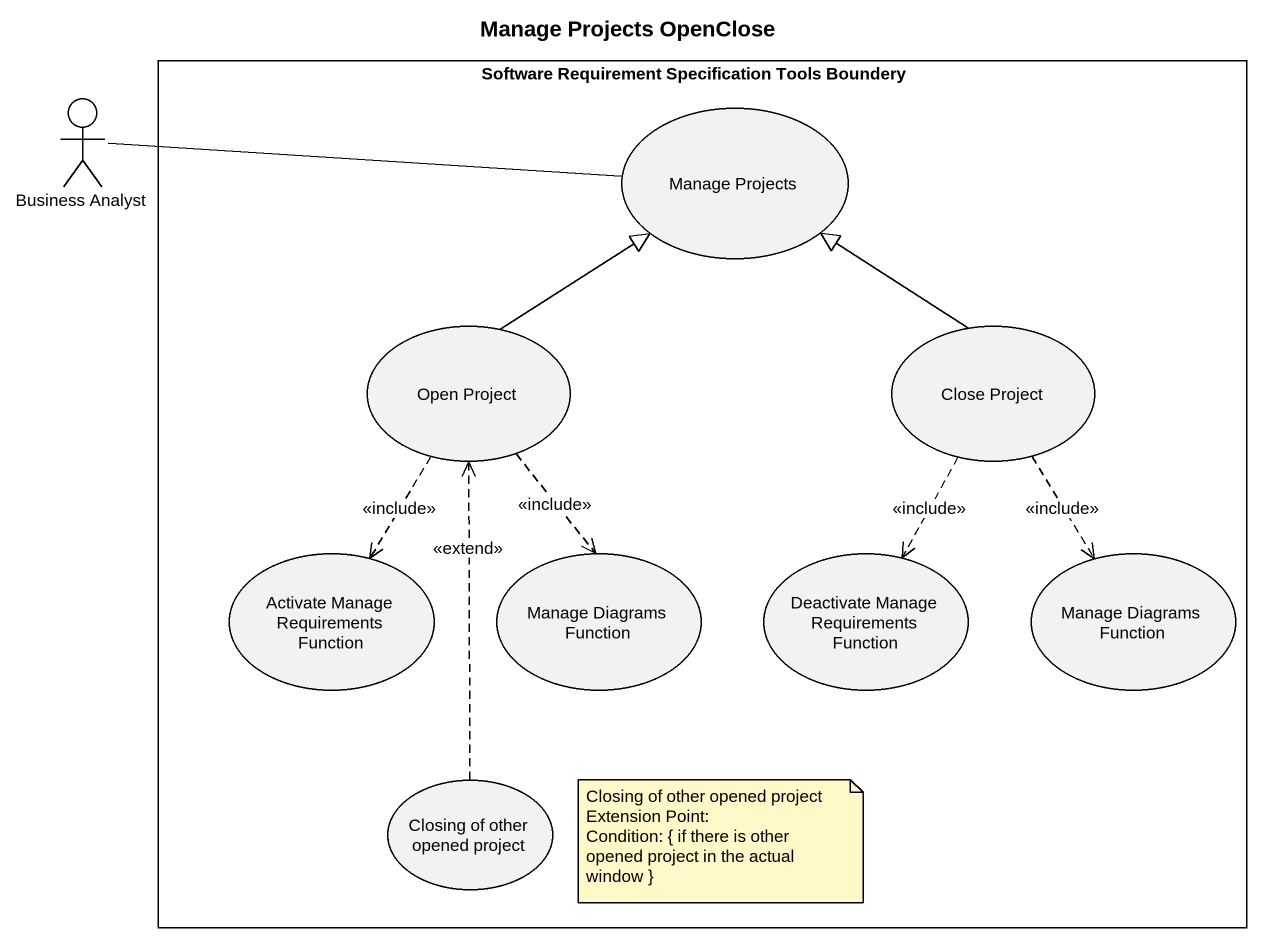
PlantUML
@startuml
title Manage Projects OpenClose
rectangle "Software Requirement Specification Tools Boundery" as Software_Requirement {
  usecase "Manage Projects" as Manage_Projects
  usecase "Open Project" as Open_Project
  usecase "Close Project" as Close_Project
  usecase "Activate Manage Requirements Function" as Activate_Manage
  usecase "Manage Diagrams Function" as Manage_Diagrams_Function
  usecase "Deactivate Manage Requirements Function" as Deactivate_Manage
  usecase "Manage Diagrams Function" as Manage_Diagrams_Function_2
  usecase "Closing of other opened project" as Closing_of_other_opened
}
actor "Business Analyst" as Business_Analyst
Business_Analyst -right- Manage_Projects
Open_Project -up-|> Manage_Projects
Open_Project ..> Activate_Manage : <<include>>
Open_Project ..> Manage_Diagrams_Function : <<include>>
Close_Project -up-|> Manage_Projects
Close_Project ..> Deactivate_Manage : <<include>>
Close_Project ..> Manage_Diagrams_Function_2 : <<include>>
Closing_of_other_opened .up.> Open_Project : <<extend>>
note as N1
  Closing of other opened project Extension Point:
  Condition: { if there is other opened project in the actual window }
end note
@enduml
